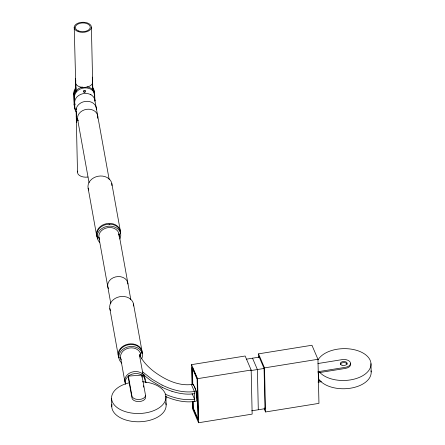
<?xml version="1.0" encoding="UTF-8"?>
<svg xmlns="http://www.w3.org/2000/svg" width="445" height="445" viewBox="0 0 445 445"><rect width="100%" height="100%" fill="white"/><g stroke="black" fill="none" stroke-linecap="round" stroke-linejoin="round"><path stroke-width="0.67" d="M192.001 384.614L191.545 364.639L245.151 356.011L251.164 370.04L252.159 414.117L198.559 422.75L192.546 408.721L192.39 401.835M258.584 357.302L258.506 353.858L311.939 345.253L317.953 359.287L318.954 403.365L265.52 411.97L264.152 408.783M246.58 359.154L259.797 357.024M191.545 364.639L197.558 378.673L251.164 370.04M258.506 353.858L264.519 367.887L317.953 359.287M250.78 370.602L264.658 368.365M317.914 363.532L342.116 359.632A6.797 3.983 -1.3 0 1 350.354 362.408A6.797 3.983 -1.3 0 1 345.403 367.309L317.88 371.742M142.517 371.736L139.385 354.704L141.582 358.603L144.43 362.441A95.803 56.098 -1.3 0 0 153.464 371.147C164.706 379.596 178.935 386.761 193.38 384.269L196.34 391.177L196.568 401.095C188.43 402.747 179.986 401.557 172.171 399.02A65.676 38.454 -1.3 0 1 165.651 396.545M196.34 391.177C188.207 392.829 179.763 391.639 171.942 389.102A65.676 38.454 -1.3 0 1 162.063 385.047M317.908 372.843L345.431 368.41A6.797 3.983 -1.3 0 0 350.382 363.509M318.097 381.109L320.072 380.792M318.119 382.211L321.44 381.676M251.692 410.824L265.57 408.588M194.409 393.703C186.889 394.876 179.185 393.614 171.993 391.305M77.675 118.403L76.534 118.492A8.605 5.04 -1.3 0 0 78.059 120.256M128.36 376.12L141.883 375.085L145.47 395.004A6.797 3.983 -1.3 0 1 139.418 399.471A6.797 3.983 -1.3 0 1 131.948 396.039L128.36 376.12L128.405 378.189L131.993 398.103A6.797 3.983 -1.3 0 0 139.463 401.535A6.797 3.983 -1.3 0 0 145.515 397.068L145.276 395.755M162.041 385.064L152.151 379.329L143.145 372.309M162.091 387.267L150.783 380.553L144.241 375.435L144.074 374.518M146.277 382.555L145.176 381.643M142.99 372.165L142.673 371.881M259.035 356.662L264.063 368.393L264.986 409.166L264.458 407.932M252.526 358.192L257.388 369.534L258.3 409.762M191.4 384.586L194.359 391.494L194.587 401.412M192.112 393.558L194.537 399.209C187.011 400.383 179.307 399.12 172.12 396.812A65.676 38.454 -1.3 0 1 165.178 394.153M140.103 356.623L139.385 354.704M111.806 183.512L120.339 230.899M133.5 303.957L142.033 351.35M92.354 87.064A10.196 8.232 -10.2 0 1 94.112 91.464L94.357 94.023M87.081 86.842A10.196 8.232 -10.2 0 1 94.607 94.229L94.946 100.92A10.196 8.232 -10.2 0 0 83.104 93.639A10.196 8.232 -10.2 0 0 75.177 104.881M94.702 99.279L109.153 179.396M119.026 234.159L130.797 299.496M143.485 385.804L143.724 387.133M75.661 79.966L75.377 78.387A8.605 5.04 -1.3 0 0 75.661 79.966L75.911 90.986A8.499 6.859 -10.2 0 0 76.023 91.982M74.215 27.145L75.911 90.986M75.978 87.632A10.196 8.232 -10.2 0 0 73.831 93.016L74.293 105.22A10.196 8.232 -10.2 0 0 74.738 107.462M82.442 87.014A10.196 8.232 -10.2 0 0 74.326 95.781L74.793 107.985A10.196 8.232 -10.2 0 0 76.546 112.379M77.597 119.204L89.061 182.784M98.901 237.469L110.794 303.484M120.556 357.652L124.823 381.343M73.831 93.016L74.293 105.22M74.326 95.781L74.793 107.985M76.623 122.347L76.34 120.773A8.605 5.04 -1.3 0 0 76.623 122.347L76.373 111.328M88.11 188.113L96.648 235.5M109.809 308.563L118.342 355.95M370.98 363.682L371.169 371.948M318.564 372.738L318.753 381.003M264.519 367.887L265.52 411.97M197.558 378.673L198.559 422.75M193.38 384.269L193.408 385.593M192.802 384.669L192.407 367.392L197.435 379.118L198.359 419.891L193.33 408.165L193.174 401.257M192.468 384.725L192.079 367.448L197.102 379.173L198.031 419.947L193.002 408.221L192.846 401.307M165.929 396.651L166.119 404.917M141.883 375.085L141.927 377.154M111.578 398.525L111.767 406.791M94.607 94.229L94.768 101.115M94.112 91.464L94.173 94.218M91.397 27.434A8.605 5.04 -1.3 0 1 78.109 31.584A8.605 5.04 -1.3 0 1 78.915 22.851A8.605 5.04 -1.3 0 1 91.397 27.434L92.816 89.695A8.499 6.859 -10.2 0 1 92.749 90.697M92.338 79.666L92.527 88.116A8.499 6.859 -10.2 0 1 92.527 88.449M76.123 111.128L77.502 172.015M371.041 370.819A27.195 15.925 -1.3 0 1 350.571 388.19A27.195 15.925 -1.3 0 1 318.815 379.223M318.053 359.844A27.195 15.925 -1.3 0 1 358.898 351.099A27.195 15.925 -1.3 0 1 361.741 376.27A27.195 15.925 -1.3 0 1 319.427 371.987M125.229 382.9A10.196 8.232 -10.2 0 1 133.995 371.642A10.196 8.232 -10.2 0 1 144.97 380.236M125.39 384.319A10.196 8.232 -10.2 0 1 134.713 373.572A10.196 8.232 -10.2 0 1 145.326 382.211M165.712 402.658A27.195 15.925 -1.3 0 1 139.852 421.754A27.195 15.925 -1.3 0 1 111.912 404.516M142.367 381.749A27.195 15.925 -1.3 0 1 162.642 404.839A27.195 15.925 -1.3 0 1 118.097 408.249A27.195 15.925 -1.3 0 1 129.612 382.722M121.279 359.899A10.196 8.232 -10.2 0 1 129 348.068A10.196 8.232 -10.2 0 1 140.754 356.106M194.192 386.688A6.119 1.135 80.9 0 1 195.689 390.421M196.05 392.24A6.119 1.135 80.9 0 1 196.34 398.03M142.189 372.315A10.608 3.527 67.2 0 1 143.785 375.602M171.976 391.322A65.676 38.454 -1.3 0 1 162.114 387.25M340.392 364.744A3.399 1.991 -1.3 0 1 343.418 362.603A3.399 1.991 -1.3 0 1 347.145 364.216M119.026 357.925A12.065 9.74 -10.2 0 1 128.26 344.096A12.065 9.74 -10.2 0 1 142.172 353.43M140.837 352.835A10.708 8.644 -10.2 0 1 140.459 355.31M120.584 357.997A10.708 8.644 -10.2 0 1 120.284 357.446M110.488 310.538A12.065 9.74 -10.2 0 1 119.727 296.709A12.065 9.74 -10.2 0 1 133.639 306.043M118.993 357.747A11.898 9.606 -10.2 0 1 128.383 344.747A11.898 9.606 -10.2 0 1 142.111 353.252M121.841 363.131A11.898 9.606 -10.2 0 1 121.374 350.693A11.898 9.606 -10.2 0 1 136.365 347.334A11.898 9.606 -10.2 0 1 141.799 358.653M128.049 376.22A8.499 6.859 -10.2 0 1 128.416 375.808M128.383 378.773A6.797 5.49 -10.2 0 1 128.527 378.389M97.672 238.097A12.065 9.74 -10.2 0 1 106.566 223.651A12.065 9.74 -10.2 0 1 120.406 233.686M119.06 233.631A10.708 8.644 -10.2 0 1 118.765 234.865M99.246 238.075A10.708 8.644 -10.2 0 1 98.59 236.996M109.058 224.486A10.708 8.644 -10.2 0 1 109.815 224.497M88.794 190.093A12.065 9.74 -10.2 0 1 98.034 176.264A12.065 9.74 -10.2 0 1 111.945 185.593M99.674 239.705A10.196 8.232 -10.2 0 1 107.506 227.712A10.196 8.232 -10.2 0 1 119.026 236.223M97.6 238.058A11.898 9.606 -10.2 0 1 106.711 224.425A11.898 9.606 -10.2 0 1 120.423 233.625M119.772 236.362A11.898 9.606 -10.2 0 1 119.46 237.018M99.624 242.319A11.898 9.606 -10.2 0 1 100.253 229.815A11.898 9.606 -10.2 0 1 115.416 227.323A11.898 9.606 -10.2 0 1 119.816 238.993M108.508 288.744A10.196 8.232 -10.2 0 1 115.594 276.907A10.196 8.232 -10.2 0 1 127.938 284.021M76.601 112.78A10.196 8.232 -10.2 0 1 85.045 101.449A10.196 8.232 -10.2 0 1 96.337 109.67M78.086 120.829A10.196 8.232 -10.2 0 1 86.786 109.298A10.196 8.232 -10.2 0 1 97.65 118.264M75.021 109.042A10.196 8.232 -10.2 0 1 74.576 106.8M74.543 96.966A10.196 8.232 -10.2 0 1 84.494 87.921A10.196 8.232 -10.2 0 1 94.824 95.414M85.312 90.574A1.018 0.823 -10.2 0 1 83.426 90.719M90.986 94.223A8.499 6.859 -10.2 0 1 90.724 94.496M76.034 91.375A8.499 6.859 -10.2 0 1 75.628 89.406M74.526 106.277A10.196 8.232 -10.2 0 1 74.081 104.035M76.05 109.615A10.196 8.232 -10.2 0 1 75.511 108.93M93.105 88.939A10.196 8.232 -10.2 0 1 94.323 92.649M74.042 94.201A10.196 8.232 -10.2 0 1 76.195 88.816M76.089 109.748A8.499 6.859 -10.2 0 1 76.156 108.747M88.01 177.038A8.605 5.04 -1.3 0 1 77.73 171.097M76.251 116.913A8.605 5.04 -1.3 0 1 76.712 115.533M92.649 82.531A8.605 5.04 -1.3 0 1 84.956 87.387A8.605 5.04 -1.3 0 1 75.75 83.827M75.466 82.247A8.605 5.04 -1.3 0 1 75.923 80.862M92.566 78.676L92.282 77.096A8.605 5.04 -1.3 0 1 92.56 78.676M341.96 365.189A3.399 1.991 -1.3 0 0 347.156 363.487A3.399 1.991 -1.3 0 0 342.161 361.741A3.399 1.991 -1.3 0 0 341.96 365.189M84.166 92.31A1.018 0.823 -10.2 0 0 85.585 91.375A1.018 0.823 -10.2 0 0 83.977 90.897A1.018 0.823 -10.2 0 0 84.166 92.31M78.726 31.022A7.476 4.378 -1.3 0 0 90.274 27.412A7.476 4.378 -1.3 0 0 79.421 23.435A7.476 4.378 -1.3 0 0 78.726 31.022"/></g></svg>
